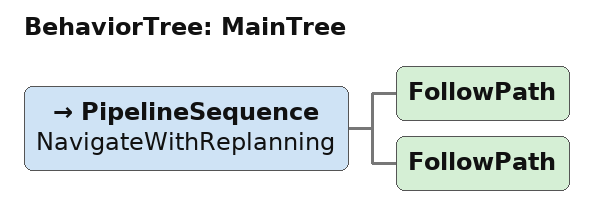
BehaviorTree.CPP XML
<root BTCPP_format="4">
  <BehaviorTree ID="MainTree">
      <PipelineSequence name="NavigateWithReplanning">
          <FollowPath/>
          <FollowPath/>
      </PipelineSequence>
  </BehaviorTree>
</root>
